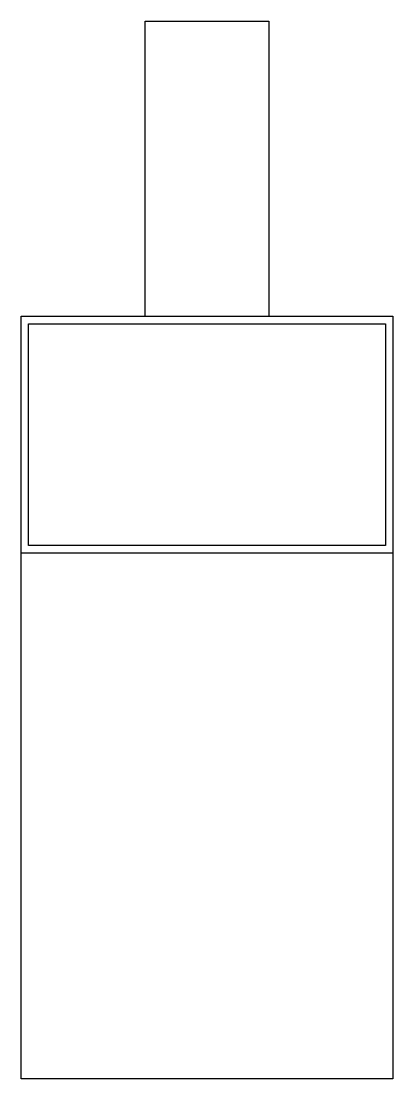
# Model space of a CAD drawing. Header units: millimetres. Extents: x 0 to 297, y 0 to 845.
import ezdxf

# ---------------------------------------------------------------- set-up
doc = ezdxf.new("R2010")
doc.units = ezdxf.units.MM
for name, color, linetype in [('CREASE', 5, 'CONTINUOUS'), ('CUT', 1, 'CONTINUOUS'), ('GLUE', 2, 'CONTINUOUS')]:
    doc.layers.add(name, color=color, linetype=linetype)

msp = doc.modelspace()

# ---------------------------------------------------------------- linework, layer by layer
at = {"layer": 'CREASE'}
for p, q in [((99, 609), (198, 609)), ((0, 420), (297, 420))]:
    msp.add_line(p, q, dxfattribs=at)
at = {"layer": 'CUT'}
for p, q in [((99, 844.62), (198, 844.62)), ((99, 609), (99, 844.62)), ((198, 844.62), (198, 609)), ((0, 420), (0, 609)), ((0, 609), (99, 609)), ((198, 609), (297, 609)), ((297, 609), (297, 420)), ((0, 0), (0, 420)), ((297, 420), (297, 0)), ((297, 0), (0, 0))]:
    msp.add_line(p, q, dxfattribs=at)
at = {"layer": 'GLUE'}
for p, q in [((6, 603), (291, 603)), ((6, 426), (6, 603)), ((291, 603), (291, 426)), ((291, 426), (6, 426))]:
    msp.add_line(p, q, dxfattribs=at)

doc.saveas('drawing.dxf')
